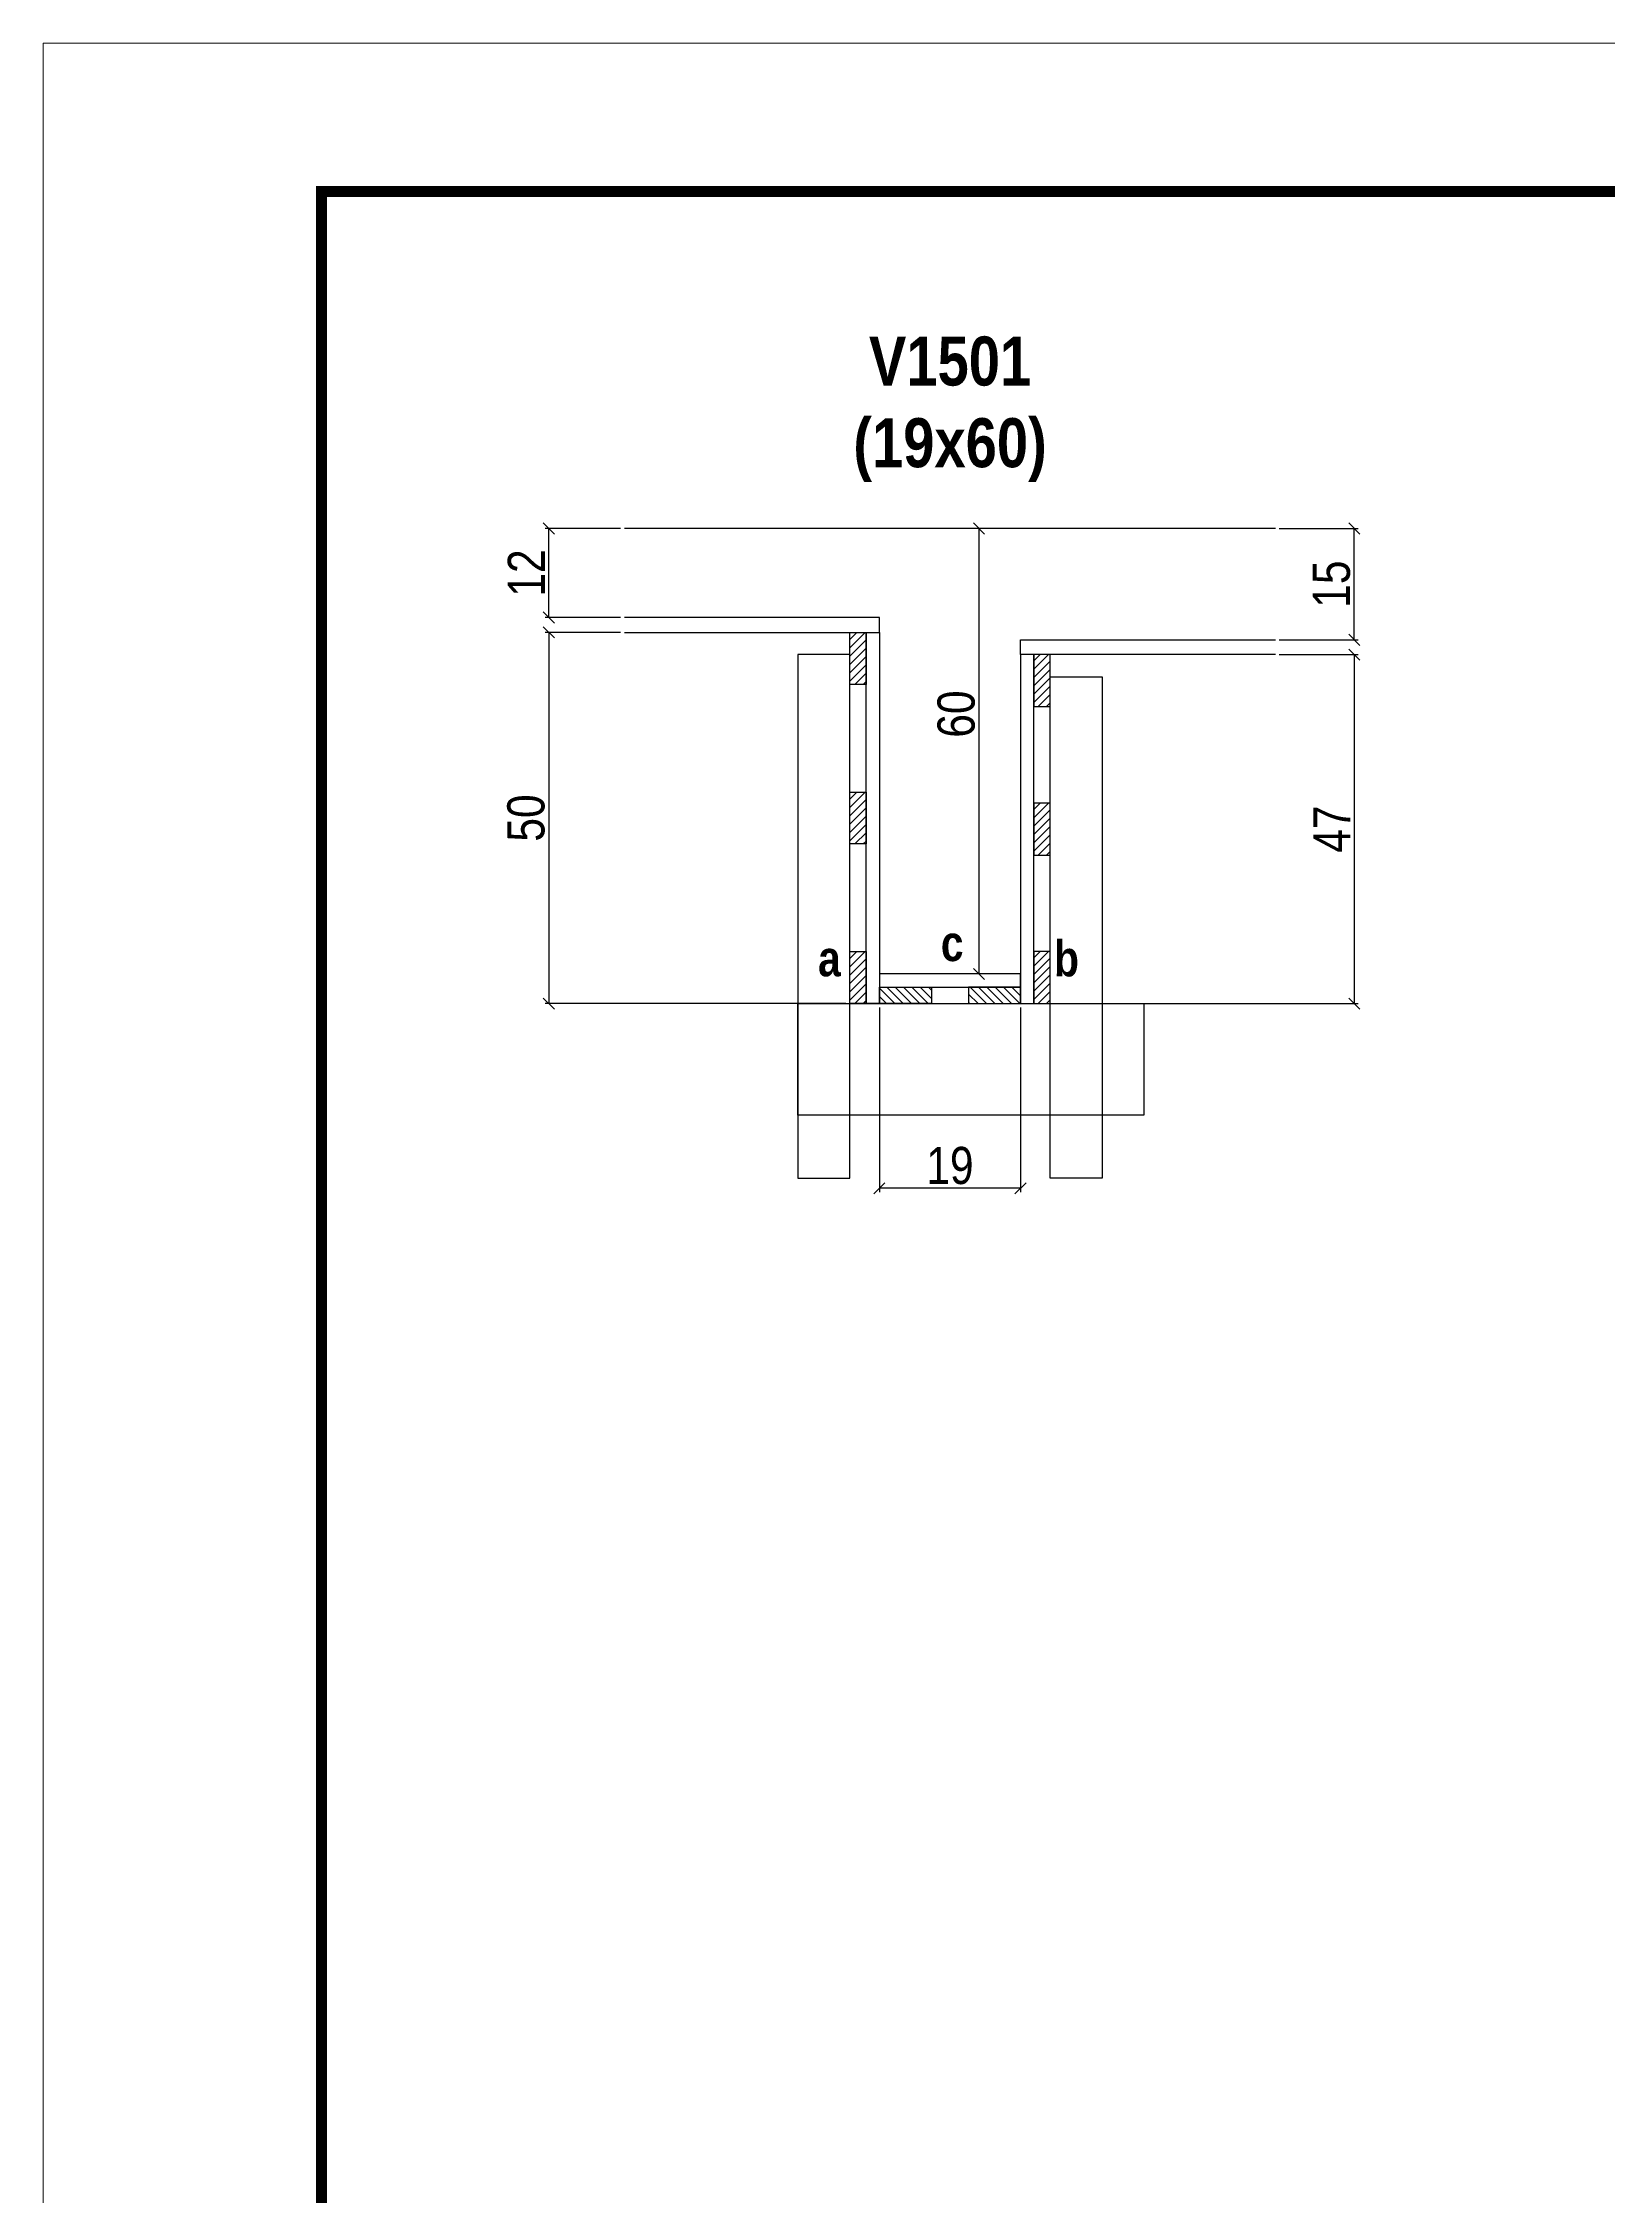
# Model space of a CAD drawing. Extents: x 3309 to 9563, y -2522 to 14608.
# Drawn here: x 4908 to 5330, y 12879 to 13459 of the extents above; entities that cross this region are included whole.
import ezdxf

# ---------------------------------------------------------------- set-up
doc = ezdxf.new("R2010")
doc.units = 0
doc.linetypes.add('DASHED', pattern=[0.75, 0.5, -0.25])
for name, color, linetype, lineweight in [('CONCRETO', 251, 'Continuous', 25), ('Folhas', 255, 'Continuous', 9), ('SARRAFO DE PRESSAO', 251, 'DASHED', 9)]:
    doc.layers.add(name, color=color, linetype=linetype, lineweight=lineweight)
for name, color, linetype in [('COTA', 241, 'Continuous'), ('detalhes', 4, 'Continuous'), ('NOMENCLATURA', 7, 'Continuous'), ('Painéis', 200, 'Continuous'), ('SARR_2.2x7', 40, 'Continuous'), ('SARR_3.5x7', 81, 'Continuous')]:
    doc.layers.add(name, color=color, linetype=linetype)
doc.styles.add('COTA TECNICA 2X', font='techl___.ttf', dxfattribs={"height": 10})
doc.styles.add('TECNICA', font='techb___.ttf', dxfattribs={"height": 10})
doc.dimstyles.new('SECAO', dxfattribs={"dimscale": 0.333333, "dimtxt": 5, "dimasz": 9, "dimexe": 3, "dimexo": 3, "dimgap": 3, "dimtad": 1, "dimdec": 1, "dimlfac": 0.5, "dimzin": 12, "dimdsep": 46, "dimtxsty": 'COTA TECNICA 2X', "dimblk1": 'OBLIQUE', "dimblk2": 'OBLIQUE', "dimsah": 1, "dimcen": 0.9, "dimclrd": 4, "dimclre": 4, "dimclrt": 240, "dimadec": 1, "dimazin": 3, "dimtfac": 1, "dimtdec": 1, "dimtmove": 0, "dimatfit": 3, "dimfxl": 1, "dimtolj": 1, "dimtzin": 12, "dimarcsym": 0})
pattern_1 = [(135, (38368.6903, -110311.6276), (-1.122532015, -1.122532015), [])]
pattern_2 = [(45, (-118387.018, -20020.9966), (-1.122532015, 1.122532015), [])]

# ---------------------------------------------------------------- blocks, each defined once
blk = doc.blocks.new('9999999999')
at = {"layer": 'Folhas'}
blk.add_lwpolyline([(98138.98, 34190.21), (99623.98, 34190.21), (99623.98, 35240.21), (98138.98, 35240.21)], close=True, dxfattribs=at)
at = {"layer": 'Folhas', "color": 30, "const_width": 3}
blk.add_lwpolyline([(98213.98, 34230.21), (99583.98, 34230.21), (99583.98, 35200.21), (98213.98, 35200.21)], close=True, dxfattribs=at)
blk = doc.blocks.new('_Oblique')
at = {"color": 0, "linetype": 'ByBlock', "lineweight": -2}
blk.add_line((-0.5, -0.5), (0.5, 0.5), dxfattribs=at)
blk = doc.blocks.new('*D1551')
at = {"layer": 'COTA', "color": 4, "lineweight": -2, "transparency": 16777216}
for p, q in [((5133.15, 13199.54), (5133.15, 13149.79)), ((5171.15, 13199.54), (5171.15, 13149.79)), ((5171.15, 13150.79), (5133.15, 13150.79))]:
    blk.add_line(p, q, dxfattribs=at)
at = {"layer": 'Defpoints', "color": 0, "transparency": 16777216}
for p in [(5133.15, 13200.54), (5171.15, 13200.54), (5133.15, 13150.79)]:
    blk.add_point(p, dxfattribs=at)
at = {"layer": 'COTA', "color": 4, "lineweight": -2, "transparency": 16777216, "xscale": 3, "yscale": 3, "zscale": 3, "rotation": 180}
blk.add_blockref('_Oblique', (5133.15, 13150.79), dxfattribs=at)
at = {"layer": 'COTA', "color": 4, "lineweight": -2, "transparency": 16777216, "xscale": 3, "yscale": 3, "zscale": 3}
blk.add_blockref('_Oblique', (5171.15, 13150.79), dxfattribs=at)
at = {"layer": 'COTA', "color": 240, "transparency": 16777216, "insert": (5152.15, 13156.88), "char_height": 10, "attachment_point": 5, "style": 'COTA TECNICA 2X'}
blk.add_mtext('\\A1;19', dxfattribs=at)
blk = doc.blocks.new('*D1552')
at = {"layer": 'COTA', "color": 4, "lineweight": -2, "transparency": 16777216}
for p, q in [((5063.45, 13300.54), (5043.1, 13300.54)), ((5044.1, 13300.54), (5044.1, 13200.54)), ((5124.15, 13200.54), (5043.1, 13200.54))]:
    blk.add_line(p, q, dxfattribs=at)
at = {"layer": 'Defpoints', "color": 0, "transparency": 16777216}
for p in [(5064.45, 13300.54), (5044.1, 13200.54), (5125.15, 13200.54, 0)]:
    blk.add_point(p, dxfattribs=at)
at = {"layer": 'COTA', "color": 4, "lineweight": -2, "transparency": 16777216, "xscale": 3, "yscale": 3, "zscale": 3}
for p, rotation in [((5044.1, 13300.54), 90), ((5044.1, 13200.54), 270)]:
    blk.add_blockref('_Oblique', p, dxfattribs=dict(at, rotation=rotation))
at = {"layer": 'COTA', "color": 240, "transparency": 16777216, "insert": (5037.99, 13250.54), "char_height": 10, "attachment_point": 5, "rotation": 90, "style": 'COTA TECNICA 2X'}
blk.add_mtext('\\A1;50', dxfattribs=at)
blk = doc.blocks.new('*D1553')
at = {"layer": 'COTA', "color": 4, "lineweight": -2, "transparency": 16777216}
for p, q in [((5240.85, 13294.54), (5262.07, 13294.54)), ((5261.07, 13294.54), (5261.07, 13200.54)), ((5180.15, 13200.54), (5262.07, 13200.54))]:
    blk.add_line(p, q, dxfattribs=at)
at = {"layer": 'Defpoints', "color": 0, "transparency": 16777216}
for p in [(5239.85, 13294.54), (5179.15, 13200.54, 0), (5261.07, 13200.54)]:
    blk.add_point(p, dxfattribs=at)
at = {"layer": 'COTA', "color": 4, "lineweight": -2, "transparency": 16777216, "xscale": 3, "yscale": 3, "zscale": 3}
for p, rotation in [((5261.07, 13294.54), 90), ((5261.07, 13200.54), 270)]:
    blk.add_blockref('_Oblique', p, dxfattribs=dict(at, rotation=rotation))
at = {"layer": 'COTA', "color": 240, "transparency": 16777216, "insert": (5255, 13247.54), "char_height": 10, "attachment_point": 5, "rotation": 90, "style": 'COTA TECNICA 2X'}
blk.add_mtext('\\A1;47', dxfattribs=at)
blk = doc.blocks.new('*D1554')
at = {"layer": 'COTA', "color": 4, "lineweight": -2, "transparency": 16777216}
for p, q in [((5170.15, 13328.54), (5158.98, 13328.54)), ((5159.98, 13208.54), (5159.98, 13328.54)), ((5170.15, 13208.54), (5158.98, 13208.54))]:
    blk.add_line(p, q, dxfattribs=at)
at = {"layer": 'Defpoints', "color": 0, "transparency": 16777216}
for p in [(5159.98, 13328.54), (5171.15, 13328.54), (5171.15, 13208.54)]:
    blk.add_point(p, dxfattribs=at)
at = {"layer": 'COTA', "color": 4, "lineweight": -2, "transparency": 16777216, "xscale": 3, "yscale": 3, "zscale": 3}
for p, rotation in [((5159.98, 13328.54), 90), ((5159.98, 13208.54), 270)]:
    blk.add_blockref('_Oblique', p, dxfattribs=dict(at, rotation=rotation))
at = {"layer": 'COTA', "color": 240, "transparency": 16777216, "insert": (5153.87, 13278.54), "char_height": 10, "attachment_point": 5, "rotation": 90, "style": 'COTA TECNICA 2X'}
blk.add_mtext('\\A1;60', dxfattribs=at)
blk = doc.blocks.new('*D1555')
at = {"layer": 'COTA', "color": 4, "lineweight": -2, "transparency": 16777216}
for p, q in [((5240.85, 13328.54), (5262.07, 13328.54)), ((5261.07, 13298.54), (5261.07, 13328.54)), ((5240.85, 13298.54), (5262.07, 13298.54))]:
    blk.add_line(p, q, dxfattribs=at)
at = {"layer": 'Defpoints', "color": 0, "transparency": 16777216}
for p in [(5239.85, 13328.54), (5261.07, 13328.54), (5239.85, 13298.54)]:
    blk.add_point(p, dxfattribs=at)
at = {"layer": 'COTA', "color": 4, "lineweight": -2, "transparency": 16777216, "xscale": 3, "yscale": 3, "zscale": 3}
for p, rotation in [((5261.07, 13328.54), 90), ((5261.07, 13298.54), 270)]:
    blk.add_blockref('_Oblique', p, dxfattribs=dict(at, rotation=rotation))
at = {"layer": 'COTA', "color": 240, "transparency": 16777216, "insert": (5254.96, 13313.54), "char_height": 10, "attachment_point": 5, "rotation": 90, "style": 'COTA TECNICA 2X'}
blk.add_mtext('\\A1;15', dxfattribs=at)
blk = doc.blocks.new('*D1556')
at = {"layer": 'COTA', "color": 4, "lineweight": -2, "transparency": 16777216}
for p, q in [((5063.45, 13328.54), (5043.1, 13328.54)), ((5044.1, 13304.54), (5044.1, 13328.54)), ((5063.45, 13304.54), (5043.1, 13304.54))]:
    blk.add_line(p, q, dxfattribs=at)
at = {"layer": 'Defpoints', "color": 0, "transparency": 16777216}
for p in [(5044.1, 13328.54), (5064.45, 13328.54), (5064.45, 13304.54)]:
    blk.add_point(p, dxfattribs=at)
at = {"layer": 'COTA', "color": 4, "lineweight": -2, "transparency": 16777216, "xscale": 3, "yscale": 3, "zscale": 3}
for p, rotation in [((5044.1, 13328.54), 90), ((5044.1, 13304.54), 270)]:
    blk.add_blockref('_Oblique', p, dxfattribs=dict(at, rotation=rotation))
at = {"layer": 'COTA', "color": 240, "transparency": 16777216, "insert": (5038.05, 13316.54), "char_height": 10, "attachment_point": 5, "rotation": 90, "style": 'COTA TECNICA 2X'}
blk.add_mtext('\\A1;12', dxfattribs=at)

msp = doc.modelspace()

# ---------------------------------------------------------------- hatches: boundary and pattern name
at = {"layer": 'SARR_2.2x7'}
h = msp.add_hatch(dxfattribs=at)
h.set_pattern_fill('ANSI31', color=256, scale=0.5)
h.set_pattern_definition([(45, (-118387.018, -19934.9966), (-1.122532015, 1.122532015), [])])
h.paths.add_polyline_path([(5125.15, 13286.54), (5129.55, 13286.54), (5129.55, 13300.54), (5125.15, 13300.54)])
h = msp.add_hatch(dxfattribs=at)
h.set_pattern_fill('ANSI31', color=256, scale=0.5)
h.set_pattern_definition([(45, (-118387.018, -19940.9966), (-1.122532015, 1.122532015), [])])
h.paths.add_polyline_path([(5179.15, 13280.54), (5174.75, 13280.54), (5174.75, 13294.54), (5179.15, 13294.54)])
h = msp.add_hatch(dxfattribs=at)
h.set_pattern_fill('ANSI31', color=256, scale=0.5)
h.set_pattern_definition([(45, (-118387.018, -19977.9966), (-1.122532015, 1.122532015), [])])
h.paths.add_polyline_path([(5125.15, 13243.54), (5129.55, 13243.54), (5129.55, 13257.54), (5125.15, 13257.54)])
h = msp.add_hatch(dxfattribs=at)
h.set_pattern_fill('ANSI31', color=256, scale=0.5)
h.set_pattern_definition([(45, (-118387.018, -19980.9966), (-1.122532015, 1.122532015), [])])
h.paths.add_polyline_path([(5179.15, 13240.54), (5174.75, 13240.54), (5174.75, 13254.54), (5179.15, 13254.54)])
h = msp.add_hatch(dxfattribs=at)
h.set_pattern_fill('ANSI31', color=256, scale=0.5)
h.set_pattern_definition(pattern_2)
h.paths.add_polyline_path([(5125.15, 13200.54), (5129.55, 13200.54), (5129.55, 13214.54), (5125.15, 13214.54)])
h = msp.add_hatch(dxfattribs=at)
h.set_pattern_fill('ANSI31', color=256, scale=0.5)
h.set_pattern_definition(pattern_2)
h.paths.add_polyline_path([(5179.15, 13200.54), (5174.75, 13200.54), (5174.75, 13214.54), (5179.15, 13214.54)])
h = msp.add_hatch(dxfattribs=at)
h.set_pattern_fill('ANSI31', color=256, scale=0.5, angle=90)
h.set_pattern_definition(pattern_1)
h.paths.add_polyline_path([(5147.15, 13200.54), (5147.15, 13204.94), (5133.15, 13204.94), (5133.15, 13200.54)])
h = msp.add_hatch(dxfattribs=at)
h.set_pattern_fill('ANSI31', color=256, scale=0.5, angle=90)
h.set_pattern_definition(pattern_1)
h.paths.add_polyline_path([(5157.15, 13204.94), (5157.15, 13200.54), (5171.15, 13200.54), (5171.15, 13204.94)])

# ---------------------------------------------------------------- linework, layer by layer
at = {"layer": 'CONCRETO', "linetype": 'Continuous'}
msp.add_line((5239.85, 13328.54), (5064.45, 13328.54), dxfattribs=at)
at = {"layer": 'Painéis', "linetype": 'Continuous', "elevation": 0}
for points in [[(5064.45, 13300.54), (5133.15, 13300.54), (5133.15, 13304.54), (5064.45, 13304.54)], [(5239.85, 13294.54), (5171.15, 13294.54), (5171.15, 13298.54), (5239.85, 13298.54)]]:
    msp.add_lwpolyline(points, dxfattribs=at)
at = {"layer": 'Painéis', "linetype": 'Continuous'}
for points in [[(5129.55, 13200.54), (5129.55, 13300.54), (5133.15, 13300.54), (5133.15, 13200.54)], [(5174.75, 13200.54), (5174.75, 13294.54), (5171.15, 13294.54), (5171.15, 13200.54)], [(5171.15, 13208.54), (5133.15, 13208.54), (5133.15, 13204.94), (5171.15, 13204.94)]]:
    msp.add_lwpolyline(points, close=True, dxfattribs=at)
at = {"layer": 'SARR_2.2x7'}
for points in [[(5129.55, 13300.54), (5129.55, 13286.54), (5125.15, 13286.54), (5125.15, 13300.54)], [(5174.75, 13294.54), (5174.75, 13280.54), (5179.15, 13280.54), (5179.15, 13294.54)], [(5129.55, 13257.54), (5129.55, 13243.54), (5125.15, 13243.54), (5125.15, 13257.54)], [(5174.75, 13254.54), (5174.75, 13240.54), (5179.15, 13240.54), (5179.15, 13254.54)], [(5129.55, 13214.54), (5129.55, 13200.54), (5125.15, 13200.54), (5125.15, 13214.54)], [(5174.75, 13214.54), (5174.75, 13200.54), (5179.15, 13200.54), (5179.15, 13214.54)], [(5133.15, 13204.94), (5147.15, 13204.94), (5147.15, 13200.54), (5133.15, 13200.54)], [(5171.15, 13204.94), (5157.15, 13204.94), (5157.15, 13200.54), (5171.15, 13200.54)]]:
    msp.add_lwpolyline(points, close=True, dxfattribs=at)
at = {"layer": 'SARR_3.5x7'}
for points in [[(5125.15, 13294.54), (5111.15, 13294.54), (5111.15, 13153.56), (5125.15, 13153.56)], [(5179.15, 13288.54), (5193.15, 13288.54), (5193.15, 13153.56), (5179.15, 13153.56)], [(5111.15, 13200.54), (5204.34, 13200.54), (5204.34, 13170.45), (5111.15, 13170.45)]]:
    msp.add_lwpolyline(points, close=True, dxfattribs=at)

# ---------------------------------------------------------------- block references
at = {"layer": 'SARRAFO DE PRESSAO', "color": 6, "linetype": 'ByBlock'}
msp.add_blockref('9999999999', (-93231.11, -21780.92), dxfattribs=at)

# ---------------------------------------------------------------- texts
at = {"layer": 'detalhes', "style": 'TECNICA'}
for s, p in [('c', (5149.7, 13212.01)), ('b', (5180.19, 13207.89)), ('a', (5116.63, 13207.9))]:
    msp.add_text(s, height=9.6, dxfattribs=at).set_placement(p)
at = {"layer": 'NOMENCLATURA', "insert": (5152.18, 13380.24), "char_height": 13.2, "attachment_point": 2, "style": 'TECNICA'}
msp.add_mtext_dynamic_manual_height_columns('V1501\\P(19x60)', width=300.2766, gutter_width=1, heights=[0], dxfattribs=at)

# ---------------------------------------------------------------- dimensions: what is measured, and where the dimension line sits
at = {"layer": 'COTA'}
for base, p1, p2, picture, middle in [((5044.1, 13328.54), (5064.45, 13304.54), (5064.45, 13328.54), '*D1556', (5038.05, 13316.54)), ((5261.07, 13328.54), (5239.85, 13298.54), (5239.85, 13328.54), '*D1555', (5254.96, 13313.54)), ((5044.1, 13200.54, 0), (5064.45, 13300.54), (5125.15, 13200.54), '*D1552', (5037.99, 13250.54, 0)), ((5261.07, 13200.54, 0), (5239.85, 13294.54), (5179.15, 13200.54), '*D1553', (5255, 13247.54, 0))]:
    dim = msp.add_linear_dim(base=base, p1=p1, p2=p2, angle=90, dimstyle='SECAO', dxfattribs=at)
    dim.commit()
    dim.dimension.update_dxf_attribs({"geometry": picture, "text_midpoint": middle})
for base, p1, p2, angle, picture, middle in [((5159.98, 13328.54), (5171.15, 13208.54), (5171.15, 13328.54), 90, '*D1554', (5159.98, 13278.54)), ((5133.15, 13150.79), (5171.15, 13200.54), (5133.15, 13200.54), 180, '*D1551', (5152.15, 13150.79))]:
    dim = msp.add_linear_dim(base=base, p1=p1, p2=p2, angle=angle, dimstyle='SECAO', dxfattribs=at)
    dim.commit()
    dim.dimension.update_dxf_attribs({"geometry": picture, "text_midpoint": middle, "dimtype": 160})

doc.saveas('drawing.dxf')
